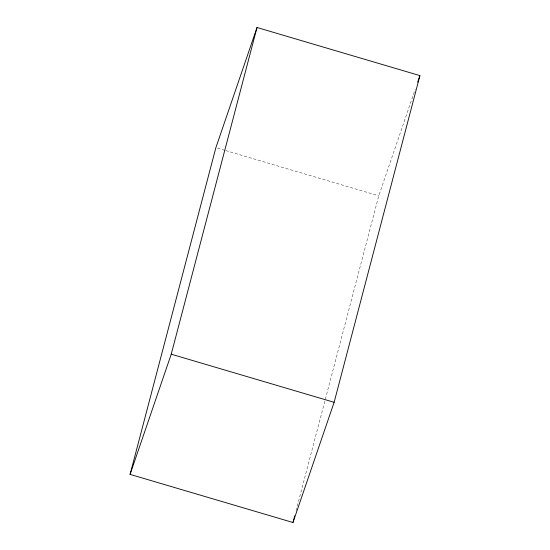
<?xml version="1.0" encoding="UTF-8"?>
<svg xmlns="http://www.w3.org/2000/svg" width="550" height="550" viewBox="0 0 550 550"><rect width="100%" height="100%" fill="white"/><g stroke="black" fill="none" stroke-linecap="round" stroke-linejoin="round"><path stroke-width="0.41" stroke-dasharray="2.75 2.06" d="M296.024 510.888L378.764 195.8L415.188 89.416M217.518 148.177L224.923 150.363M225.748 150.604L378.764 195.8"/><path stroke-width="0.82" d="M130.082 474.389L215.875 147.689L257.022 27.5L419.918 75.611L334.125 402.311L292.978 522.5L130.082 474.389L171.236 354.2L257.022 27.5M292.978 522.5L294.718 515.866M417.691 82.108L419.918 75.611M171.236 354.2L334.125 402.311"/></g></svg>
